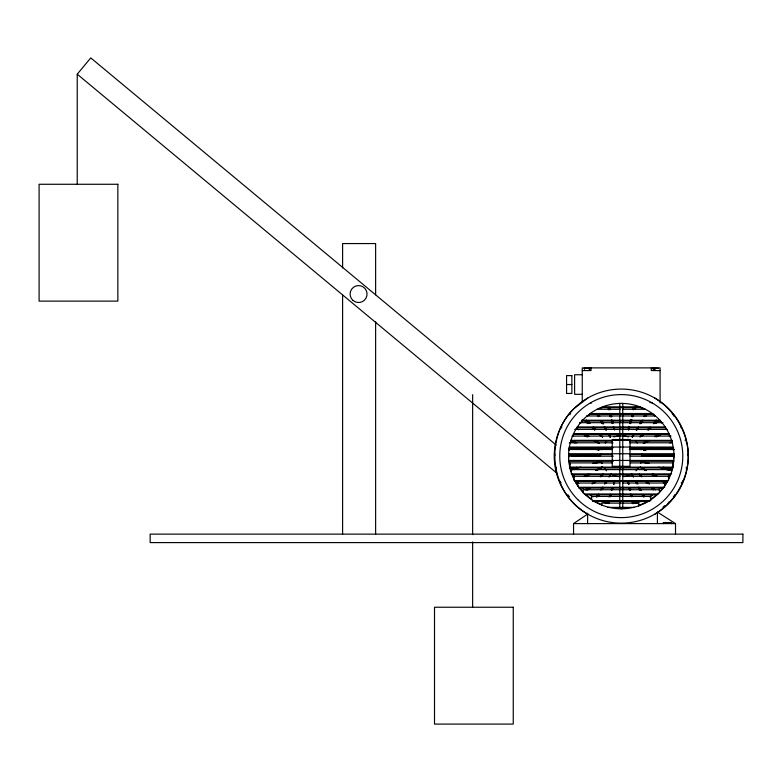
<?xml version="1.0" encoding="UTF-8"?>
<svg xmlns="http://www.w3.org/2000/svg" width="782" height="782" viewBox="0 0 782 782"><rect width="100%" height="100%" fill="white"/><g stroke="black" fill="none" stroke-linecap="round" stroke-linejoin="round"><path stroke-width="1.17" d="M622.58 409.719L622.697 407.285M619.911 503.706L620.038 501.272M568.895 450.09L569.169 448.027L612.55 448.027M569.423 449.767L569.726 447.412M588.719 455.769L568.709 455.192L568.797 454.498L600.498 456.102L598.132 456.121L600.498 456.102L600.781 453.951M672.51 467.167L672.197 469.523L663.058 467.147M672.979 463.618L673.282 461.263M686.42 441.556L686.244 442.231M682.53 481.927L682.393 480.91M688.16 454.762L688.111 455.114A1.339 1.339 0 0 1 687.769 455.711M613.987 484.205L614.808 480.764M628.288 429.152L628.826 426.864M629.921 422.28L630.458 419.993M632.912 409.67L633.459 407.383M608.748 503.598L609.344 501.321M610.537 496.746L611.133 494.459M612.326 489.894L612.922 487.606M613.811 484.175L614.408 481.888M628.445 429.181L629.041 426.894M629.93 423.463L630.82 420.032M631.719 416.611L632.315 414.323M633.508 409.748L634.104 407.471M628.679 429.259L629.354 427.001M630.36 423.619L631.377 420.237M632.394 416.845L633.068 414.587M634.749 408.947L635.424 406.689M607.8 503.266L608.474 501.008M609.823 496.492L610.498 494.234M611.847 489.718L612.521 487.46M613.538 484.078L614.212 481.82M628.533 430.227L629.285 427.901M630.781 423.257L631.905 419.768M633.039 416.288L633.782 413.961M635.287 409.318L636.04 406.992M607.262 502.894L608.015 500.568M609.139 497.088L609.892 494.762M611.387 490.118L612.14 487.792M613.645 483.149L614.398 480.822M572.825 436.561L573.734 434.362M601.622 449.728L602.443 447.724M640.517 463.491L641.348 461.488L649.373 463.384M667.261 481.595L666.987 482.25L664.935 481.086M668.815 477.851L670.184 474.547M605.855 483.432L606.969 481.36M609.559 476.15L610.889 474.107L609.764 476.179L610.889 474.107L615.893 476.179L619.119 476.6M633.899 433.961L632.227 437.07L633.997 434M636.137 429.817L637.262 427.744M640.057 422.563L641.172 420.491M598.044 496.687L599.217 494.635M602.13 489.503L603.303 487.45M605.63 483.344L606.803 481.292M636.333 429.895L637.496 427.842M639.832 423.736L641.582 420.657M643.918 416.552L645.082 414.499M634.134 434.098L632.286 437.109L634.319 434.01M636.607 430.09L638.464 427.08M640.937 423.072L642.794 420.061M645.258 416.053L646.499 414.04M596.666 497.166L598.523 494.156M600.996 490.148L602.854 487.137M604.701 484.126L606.558 481.125M609.031 477.108L610.889 474.107M636.968 429.914L638.298 427.862M640.947 423.766L642.941 420.687M645.59 416.591L646.919 414.538M596.295 496.648L597.624 494.595M600.938 489.473L602.267 487.421M604.916 483.325L606.246 481.272M654.798 514.165C675.032 502.015 687.916 479.708 688.307 456.102A67.037 67.037 0 0 0 587.761 398.048L573.871 408.703C543.5 438.243 550.44 493.559 587.761 514.165A67.037 67.037 0 0 0 688.307 456.102C687.916 432.505 675.032 410.198 654.798 398.048M576.207 429.025L576.637 428.468L578.68 429.797M580.987 422.798L583.157 419.963M605.258 443.13L606.578 441.41M635.971 470.803L638.611 467.353M659.392 492.249L663.019 487.518M664.465 485.632L666.342 483.178L663.341 481.331M682.393 482.25L681.581 482.875M668.014 503.354L669.382 501.555M77.232 184.269L77.232 74.182L90.771 57.907L556.207 445.056M588.787 489.64L590.41 487.929M600.918 476.795L603.342 474.224M640.008 437.128L642.442 434.557M653.762 422.573L656.186 420.002M587.507 490.138L589.999 487.616M594.144 483.413L595.796 481.732M600.772 476.688L603.264 474.166M640.947 436.366L642.609 434.684M647.584 429.641L650.067 427.119M653.381 423.756L656.704 420.393M641.113 436.561L642.824 434.939M647.955 430.09L650.526 427.666M654.808 423.619L658.239 420.384M586.021 490.206L588.592 487.782M592.873 483.735L595.444 481.311M600.586 476.463L603.157 474.039M641.406 436.503L644.124 434.049M648.649 429.953L651.367 427.5M655.903 423.414L659.519 420.139L661.699 422.974M585.747 489.62L587.556 487.978M592.091 483.892L594.809 481.438M600.244 476.531L602.961 474.078M588.142 415.682L590.029 414.235M650.624 499.424L656.293 495.074M665.091 505.514L663.146 506.961L663.146 507.753M573.548 534.135L573.548 523.608L587.624 514.106M597.262 470.207L602.277 467.118L597.165 470.08M643.283 443.247L647.291 440.774M655.316 435.828L657.32 434.587M577.81 481.429L575.777 482.621L577.947 485.456M585.962 476.649L590.039 474.263M644.368 442.729L647.418 440.94M654.554 436.757L658.63 434.362M644.456 442.915L647.564 441.243M655.854 436.767L660.008 434.528M584.623 476.561L588.768 474.332M596.021 470.412L602.238 467.059M644.71 442.935L649.05 440.716M656.665 436.825L661.005 434.597M583.714 476.502L588.064 474.283M595.669 470.383L602.189 467.05M599.735 408.487L603.039 407.119M613.89 436.864L620.204 435.466M633.518 477.108L631.67 474.107L626.656 476.179L623.43 476.6M638.415 505.553L646.773 502.093M574.115 469.581L577.507 468.574M596.686 462.836L601.202 461.488L602.032 463.491M643.606 450.051L651.504 447.695M580.713 467.128L570.459 469.943L570.733 470.598M596.646 462.739L601.202 461.488L592.844 463.276M643.625 450.1L650.458 448.223M669.812 442.895L672.09 442.27M644.788 449.914L652.804 448.008M577.136 467.196L570.264 468.829L570.166 468.135L573.753 467.362M593.176 463.384L601.202 461.488M644.925 449.963L655.668 447.656M621.495 508.769L622.189 508.671M641.778 453.951L642.061 456.102L655.003 455.73M572.16 456.297L580.42 456.238M645.717 456.287L642.061 456.102L673.937 455.886L673.625 453.531M584.222 368.351L589.99 368.351M652.481 368.351L658.229 368.351M584.604 369.29L584.32 368.351M655.277 369.29L653.146 369.29L653.146 368.351M582.258 370.57L591.045 370.57L591.045 367.882M660.086 370.57L651.308 370.57L651.308 367.882M582.258 374.744L574.614 374.744L574.614 394.314L582.258 394.314M566.569 384.529L571.867 384.529M649.862 402.574L652.266 402.574L652.266 403.385M603.059 406.826L640.468 406.826M600.703 407.637L641.475 407.637M597.321 409.279L620.194 409.279M622.599 409.279L645.473 409.279M652.696 413.531L590.107 413.531L590.107 414.343L653.899 414.343M586.549 415.975L655.287 415.975M673.801 416.083L674.338 416.083M581.72 420.237L660.106 420.237L660.106 421.048L581.72 421.048M579.579 422.681L662.941 422.681M665.365 426.933L577.165 426.933L577.165 427.754L665.365 427.754M574.623 429.386L666.929 429.386M573.411 433.639L669.353 433.639M573.411 434.45L669.353 434.45M572.082 436.092L671.015 436.092M685.081 440.217L686.225 440.217M672.237 440.344L570.86 440.344L570.86 441.156L612.394 441.156M629.49 441.156L672.237 441.156M569.257 442.798L612.98 442.798M629.989 442.798L672.5 442.798M569.257 447.05L672.5 447.05M569.257 447.861L612.98 447.861M629.989 447.861L673.713 447.861M629.999 448.027L673.38 448.027L673.673 450.256M568.582 449.494L612.306 449.494M629.314 449.494L674.25 449.494M612.306 454.567L568.582 454.567L568.582 453.746L674.25 453.746L674.25 454.567L629.314 454.567M613.293 456.199L568.582 456.199L568.582 458.33M630.214 456.199L673.713 456.199L673.713 458.33M568.582 460.451L673.713 460.451M568.582 461.272L613.293 461.272M630.214 461.272L673.713 461.272M612.189 462.905L569.726 462.905L569.726 467.968L672.852 467.968L672.852 462.905L630.39 462.905M569.726 467.157L672.852 467.157M571.134 473.863L671.601 473.863M572.346 474.674L670.389 474.674M620.067 476.316L573.949 476.316L573.949 479.503M622.501 476.316L668.62 476.316L668.62 479.503M573.949 480.568L668.62 480.568M575.161 481.38L667.408 481.38M681.239 482.924L682.109 482.924M619.97 483.012L577.634 483.012L577.634 486.209M622.394 483.012L664.729 483.012L664.729 486.209M578.836 487.264L664.729 487.264M578.846 488.085L663.527 488.085M584.252 493.97L658.278 493.97M585.493 494.791L657.036 494.791M568.367 496.326L569.237 496.326M673.449 496.326L674.182 496.326M592.688 500.676L650.829 500.676M592.717 501.487L649.617 501.487M607.682 507.381L634.222 507.381M614.818 508.192L628.014 508.192M573.548 523.608L675.511 523.608L675.511 534.135M642.061 456.102L649.119 456.307M591.075 455.838L600.498 456.102M622.355 435.466L628.66 436.864M619.667 508.583L620.361 508.671M588.592 447.734L596.617 449.64M589.775 447.744L596.627 449.533M647.154 463.364L641.348 461.488L648.2 463.267M641.348 461.488L646.988 463.169M661.66 467.558L670.692 470.256M575.249 442.964L570.733 441.615L571.007 440.97L576.813 442.847M591.045 447.695L598.944 450.051M658.767 467.118L669.226 470.49M591.906 447.724L598.875 449.973M639.715 407.197L643.019 408.566M685.423 440.266L686.029 440.608M595.131 501.819L601.729 504.556M584.623 435.642L586.696 436.767M593.949 440.677L598.093 442.915M640.311 467.059L646.528 470.412M653.781 474.332L656.89 476.003M583.773 434.626L587.878 436.962M594.037 440.462L598.142 442.798M645.424 470.471L640.302 467.157L646.46 470.578M652.618 474.078L656.724 476.414M640.272 467.118L645.287 470.207M652.305 474.527L655.316 476.385M585.229 434.587L588.24 436.444M595.258 440.774L599.266 443.247M675.511 523.608L657.408 512.083L657.408 523.608M651.572 474.459L654.642 476.443M661.816 481.086L665.912 483.735M585.855 434.44L588.934 436.434M595.082 440.413L599.178 443.062M652.687 414.362L654.583 415.819M586.08 494.947L591.749 499.297M77.232 74.182L556.745 473.042M585.171 421.195L587.741 423.619M592.023 427.666L594.594 430.09M598.875 434.137L601.446 436.561M639.393 474.039L641.963 476.463M647.105 481.311L648.816 482.924M585.562 420.677L588.084 423.17M592.287 427.314L594.809 429.797M599.853 434.772L601.534 436.434M639.334 474.117L641.856 476.609M646.9 481.585L649.422 484.068M652.784 487.382L655.306 489.874M639.207 474.224L641.631 476.795M645.668 481.077L648.102 483.647M652.139 487.929L653.762 489.64M586.363 420.002L589.599 423.424M593.646 427.705L595.258 429.416M600.107 434.557L602.541 437.128M639.246 474.42L640.878 476.238M645.785 481.673L647.428 483.481M651.514 488.007L653.156 489.825M587.761 420.579L590.214 423.297M593.489 426.913L595.943 429.631M600.038 434.166L602.492 436.884M665.326 427.695L666.772 429.592M635.971 441.41L637.291 443.13M603.939 467.353L606.578 470.803M580.127 488.291L583.03 492.073M600.381 421.058L601.612 423.072M604.085 427.08L605.942 430.09M608.416 434.098L610.263 437.109L609.217 434.851M635.991 481.125L637.848 484.126M596.549 413.658L598.338 416.718M600.732 420.794L602.521 423.844M604.31 426.904L606.109 429.963M608.494 434.03L610.283 437.089L608.65 433.961M631.67 474.107L632.775 476.277M635.844 481.233L637.037 483.266M639.432 487.342L641.22 490.402M643.615 494.478L644.808 496.511M635.58 481.36L636.704 483.432M638.933 487.577L640.057 489.649M642.853 494.83L643.967 496.902M598.015 414.264L599.139 416.337M601.378 420.491L603.049 423.6M605.288 427.744L606.412 429.817M635.561 481.712L636.665 483.882M638.337 487.147L640.008 490.402M642.227 494.752L643.342 496.922M598.65 414.196L599.765 416.376M601.993 420.716L603.655 423.981M605.327 427.236L606.441 429.416M688.111 454.42L687.984 454.098A1.339 1.339 0 0 0 687.769 453.814M668.893 434.567L669.812 436.767M640.106 447.724L640.937 449.728M572.287 474.342L573.656 477.646M609.481 414.587L610.165 416.845M611.172 420.237L612.189 423.619M613.196 427.001L613.87 429.259M628.337 481.82L629.011 484.078M630.028 487.46L630.703 489.718M608.064 407.569L608.689 409.846M609.94 414.401L610.566 416.679M611.514 420.09L612.453 423.512M613.391 426.923L614.017 429.201M628.22 481.868L628.845 484.146M629.784 487.567L630.409 489.845M631.67 494.39L632.296 496.668M633.547 501.223L634.173 503.5M627.741 480.764L628.562 484.205M629.373 487.636L629.921 489.933M631.006 494.517L631.553 496.805M632.638 501.389L633.185 503.686M609.1 407.383L609.637 409.67M610.732 414.255L611.27 416.552M612.091 419.993L612.902 423.424M613.723 426.864L614.261 429.152M627.672 480.95L628.19 483.344M629.207 488.115L629.725 490.5M630.488 494.087L630.996 496.472M632.022 501.242L632.53 503.628M609.764 407.383L610.273 409.768M611.299 414.548L611.807 416.933M612.57 420.511L613.088 422.906M614.105 427.676L614.623 430.061M672.852 447.627L673.155 449.982M569.237 461.048L569.697 464.586M671.689 523.608L671.689 522.542L663.244 522.542L663.244 523.608M671.601 471.732L671.601 469.611L571.134 469.611L571.134 471.732M660.086 402.974L660.086 367.882L582.258 367.882L582.258 401.772M659.461 492.904L659.461 489.718L583.069 489.718L583.069 492.904M654.368 368.351L654.368 369.29M650.829 499.61L650.829 496.423L591.515 496.423L591.515 499.61M638.796 506.071L638.796 503.129L601.632 503.129L601.632 505.25M622.765 403.346L622.765 508.271L619.784 508.271L619.784 403.346M591.104 402.574L591.104 403.385M589.892 368.351L589.892 369.29L589.139 369.29L589.139 368.351M587.624 513.236L587.624 523.608M472.641 394.695L472.641 534.653M472.641 541.916L472.641 607.233M375.624 294.843L375.624 243.564L342.604 243.564L342.604 267.982M375.624 321.705L375.624 534.135M342.604 294.843L342.604 534.135M587.761 514.165A67.037 67.037 0 0 1 587.761 398.048M674.749 494.635A1.339 1.339 0 0 1 673.801 496.277M686.156 467.225A1.339 1.339 0 0 1 686.156 469.122M680.741 426.992A1.339 1.339 0 0 1 681.415 428.155M672.149 413.58A1.339 1.339 0 0 1 672.823 414.743M568.885 496.277A1.339 1.339 0 0 1 567.937 494.635M561.232 482.875A1.339 1.339 0 0 1 560.42 482.25M560.283 481.927A1.339 1.339 0 0 1 560.283 481.233M556.334 469.122A1.339 1.339 0 0 1 556.334 467.225M554.917 455.711A1.339 1.339 0 0 1 554.917 453.814M561.251 428.155A1.339 1.339 0 0 1 561.926 426.992M569.931 414.743A1.339 1.339 0 0 1 570.606 413.58M673.957 453.628A52.687 52.687 0 0 1 673.849 455.916M673.351 460.51A52.687 52.687 0 0 1 672.716 463.902M671.865 467.225A52.687 52.687 0 0 1 670.79 470.5M669.021 474.762A52.687 52.687 0 0 1 668.004 476.825M665.091 481.751A52.687 52.687 0 0 1 663.771 483.638M660.116 488.095A52.687 52.687 0 0 1 658.532 489.747M652.423 494.986A52.687 52.687 0 0 1 649.578 496.932M641.436 501.164A52.687 52.687 0 0 1 634.916 503.383M607.634 503.383A52.687 52.687 0 0 1 601.114 501.164M592.981 496.932A52.687 52.687 0 0 1 590.127 494.986M584.017 489.747A52.687 52.687 0 0 1 582.434 488.095M578.778 483.638A52.687 52.687 0 0 1 577.458 481.751M574.545 476.825A52.687 52.687 0 0 1 573.529 474.762M571.759 470.5A52.687 52.687 0 0 1 570.684 467.225M570.098 465.016A52.687 52.687 0 0 1 569.198 460.51M568.7 455.916A52.687 52.687 0 0 1 568.592 453.628M117.847 184.269L39.1 184.269L39.1 301.119L117.847 301.119L117.847 184.269M571.867 375.604L566.569 375.604L566.569 393.444L571.867 393.444L571.867 375.604M630.009 439.504L612.247 439.504L612.247 466.316L630.009 466.316L630.009 439.504M742.9 534.135L150.154 534.135L150.154 542.6L742.9 542.6L742.9 534.135M513.256 607.233L434.509 607.233L434.509 724.093L513.256 724.093L513.256 607.233M353.073 300.493A8.465 8.465 0 0 0 366.905 295.606A8.465 8.465 0 0 0 355.751 286.075A8.465 8.465 0 0 0 353.073 300.493M577.781 499.6A61.514 61.514 0 0 0 680.692 472.025A61.514 61.514 0 0 0 605.356 396.689A61.514 61.514 0 0 0 577.781 499.6M585.669 494.947A52.687 52.687 0 0 0 672.716 467.528A52.687 52.687 0 0 0 605.444 405.848A52.687 52.687 0 0 0 585.669 494.947"/></g></svg>
